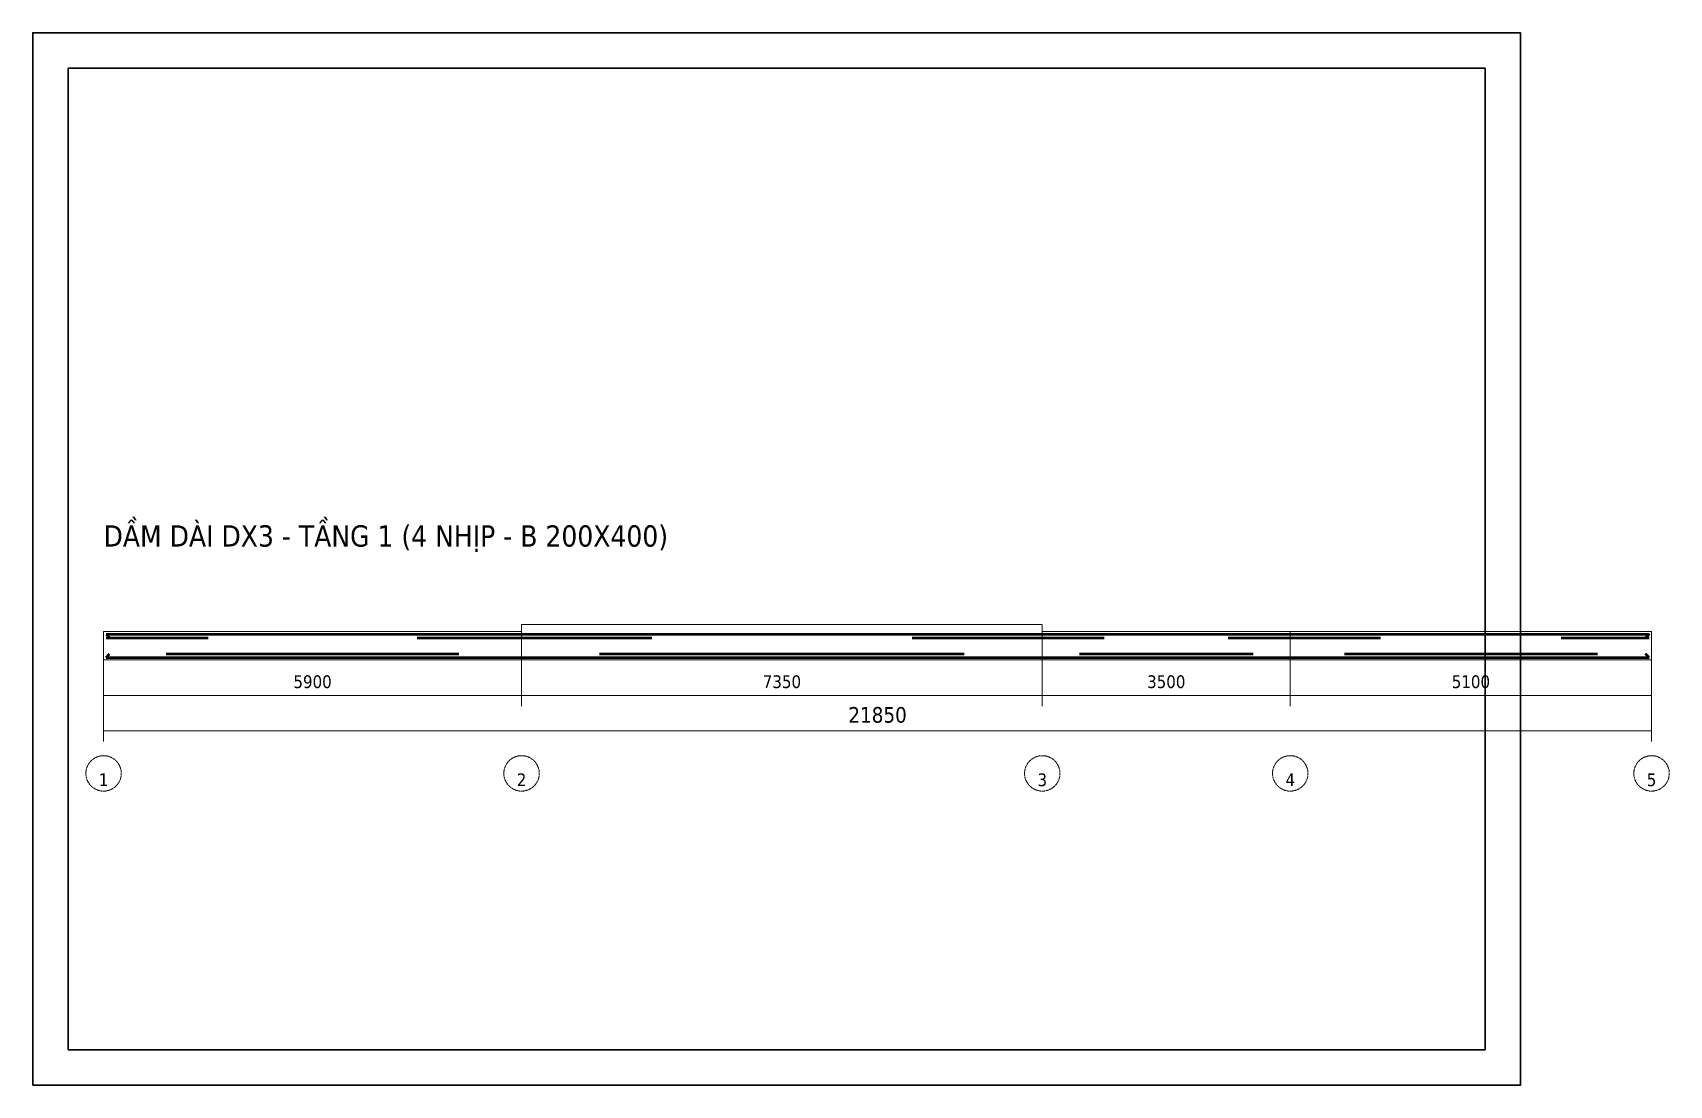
# Model space of a CAD drawing. Header units: millimetres. Extents: x 0 to 23100, y 0 to 14850.
import ezdxf
from ezdxf.enums import TextEntityAlignment as Align

# ---------------------------------------------------------------- set-up
doc = ezdxf.new("R2010")
doc.units = ezdxf.units.MM
doc.header["$LTSCALE"] = 10
doc.linetypes.add('CENTER', pattern=[5.08, 3.175, -0.635, 0.635, -0.635])
for name, color, linetype, lineweight in [('BE_TONG', 7, 'Continuous', 15), ('DIM', 3, 'Continuous', 9), ('KHUNG_TEN', 7, 'Continuous', 35), ('TEXT', 7, 'Continuous', 15), ('THEP_CHU', 1, 'Continuous', 50), ('THEP_TANG_CUONG', 6, 'Continuous', 50), ('TRUC', 1, 'CENTER', 15)]:
    doc.layers.add(name, color=color, linetype=linetype, lineweight=lineweight)
doc.styles.get("Standard").update_dxf_attribs({"font": 'tahoma.ttf'})

msp = doc.modelspace()

# ---------------------------------------------------------------- linework, layer by layer
at = {"layer": 'BE_TONG'}
for points in [[(6900, 6000), (14250, 6000), (14250, 6500), (6900, 6500), (6900, 6000)], [(1000, 6000), (6900, 6000), (6900, 6400), (1000, 6400), (1000, 6000)], [(14250, 6000), (17750, 6000), (17750, 6400), (14250, 6400), (14250, 6000)], [(17750, 6000), (22850, 6000), (22850, 6400), (17750, 6400), (17750, 6000)]]:
    msp.add_lwpolyline(points, dxfattribs=at)
at = {"layer": 'DIM'}
for p, q in [((1000, 5350), (1000, 6000)), ((1000, 4850), (1000, 6000)), ((6900, 5350), (6900, 6000)), ((6900, 5350), (6900, 6000)), ((14250, 5350), (14250, 6000)), ((14250, 5350), (14250, 6000)), ((17750, 5350), (17750, 6000)), ((17750, 5350), (17750, 6000)), ((22850, 5350), (22850, 6000)), ((22850, 4850), (22850, 6000)), ((1000, 5500), (6900, 5500)), ((6900, 5500), (14250, 5500)), ((14250, 5500), (17750, 5500)), ((17750, 5500), (22850, 5500)), ((1000, 5000), (22850, 5000))]:
    msp.add_line(p, q, dxfattribs=at)
at = {"layer": 'KHUNG_TEN'}
for points in [[(0, 0), (21000, 0), (21000, 14850), (0, 14850), (0, 0)], [(500, 500), (20500, 500), (20500, 14350), (500, 14350), (500, 500)]]:
    msp.add_lwpolyline(points, dxfattribs=at)
at = {"layer": 'THEP_CHU'}
for p, q in [((1035, 6365), (22815, 6365)), ((1035, 6365), (1085, 6315)), ((22815, 6365), (22765, 6315)), ((1035, 6035), (1085, 6085)), ((1035, 6035), (22815, 6035)), ((22815, 6035), (22765, 6085))]:
    msp.add_line(p, q, dxfattribs=at)
at = {"layer": 'THEP_TANG_CUONG'}
for p, q in [((1035, 6315), (2475, 6315)), ((5425, 6315), (8738, 6315)), ((12412, 6315), (15125, 6315)), ((16875, 6315), (19025, 6315)), ((21575, 6315), (22815, 6315)), ((1885, 6085), (6015, 6085)), ((8002, 6085), (13148, 6085)), ((14775, 6085), (17225, 6085)), ((18515, 6085), (22085, 6085))]:
    msp.add_line(p, q, dxfattribs=at)
at = {"layer": 'TRUC'}
for centre in [(1000, 4400), (6900, 4400), (14250, 4400), (17750, 4400), (22850, 4400)]:
    msp.add_circle(centre, 250, dxfattribs=at)

# ---------------------------------------------------------------- texts
at = {"layer": 'DIM'}
for s, height, p in [('5900', 180, (3950, 5550)), ('7350', 180, (10575, 5550)), ('3500', 180, (16000, 5550)), ('5100', 180, (20300, 5550)), ('21850', 220, (11925, 5050))]:
    msp.add_text(s, height=height, dxfattribs=at).set_placement(p, align=Align.BOTTOM_CENTER)
at = {"layer": 'TEXT'}
msp.add_text('DẦM DÀI DX3 - TẦNG 1 (4 NHỊP - B 200X400)', height=300, dxfattribs=at).set_placement((1000, 7600))
at = {"layer": 'TRUC'}
for s, p in [('1', (1000, 4310)), ('2', (6900, 4310)), ('3', (14250, 4310)), ('4', (17750, 4310)), ('5', (22850, 4310))]:
    msp.add_text(s, height=180, dxfattribs=at).set_placement(p, align=Align.MIDDLE_CENTER)

doc.saveas('drawing.dxf')
